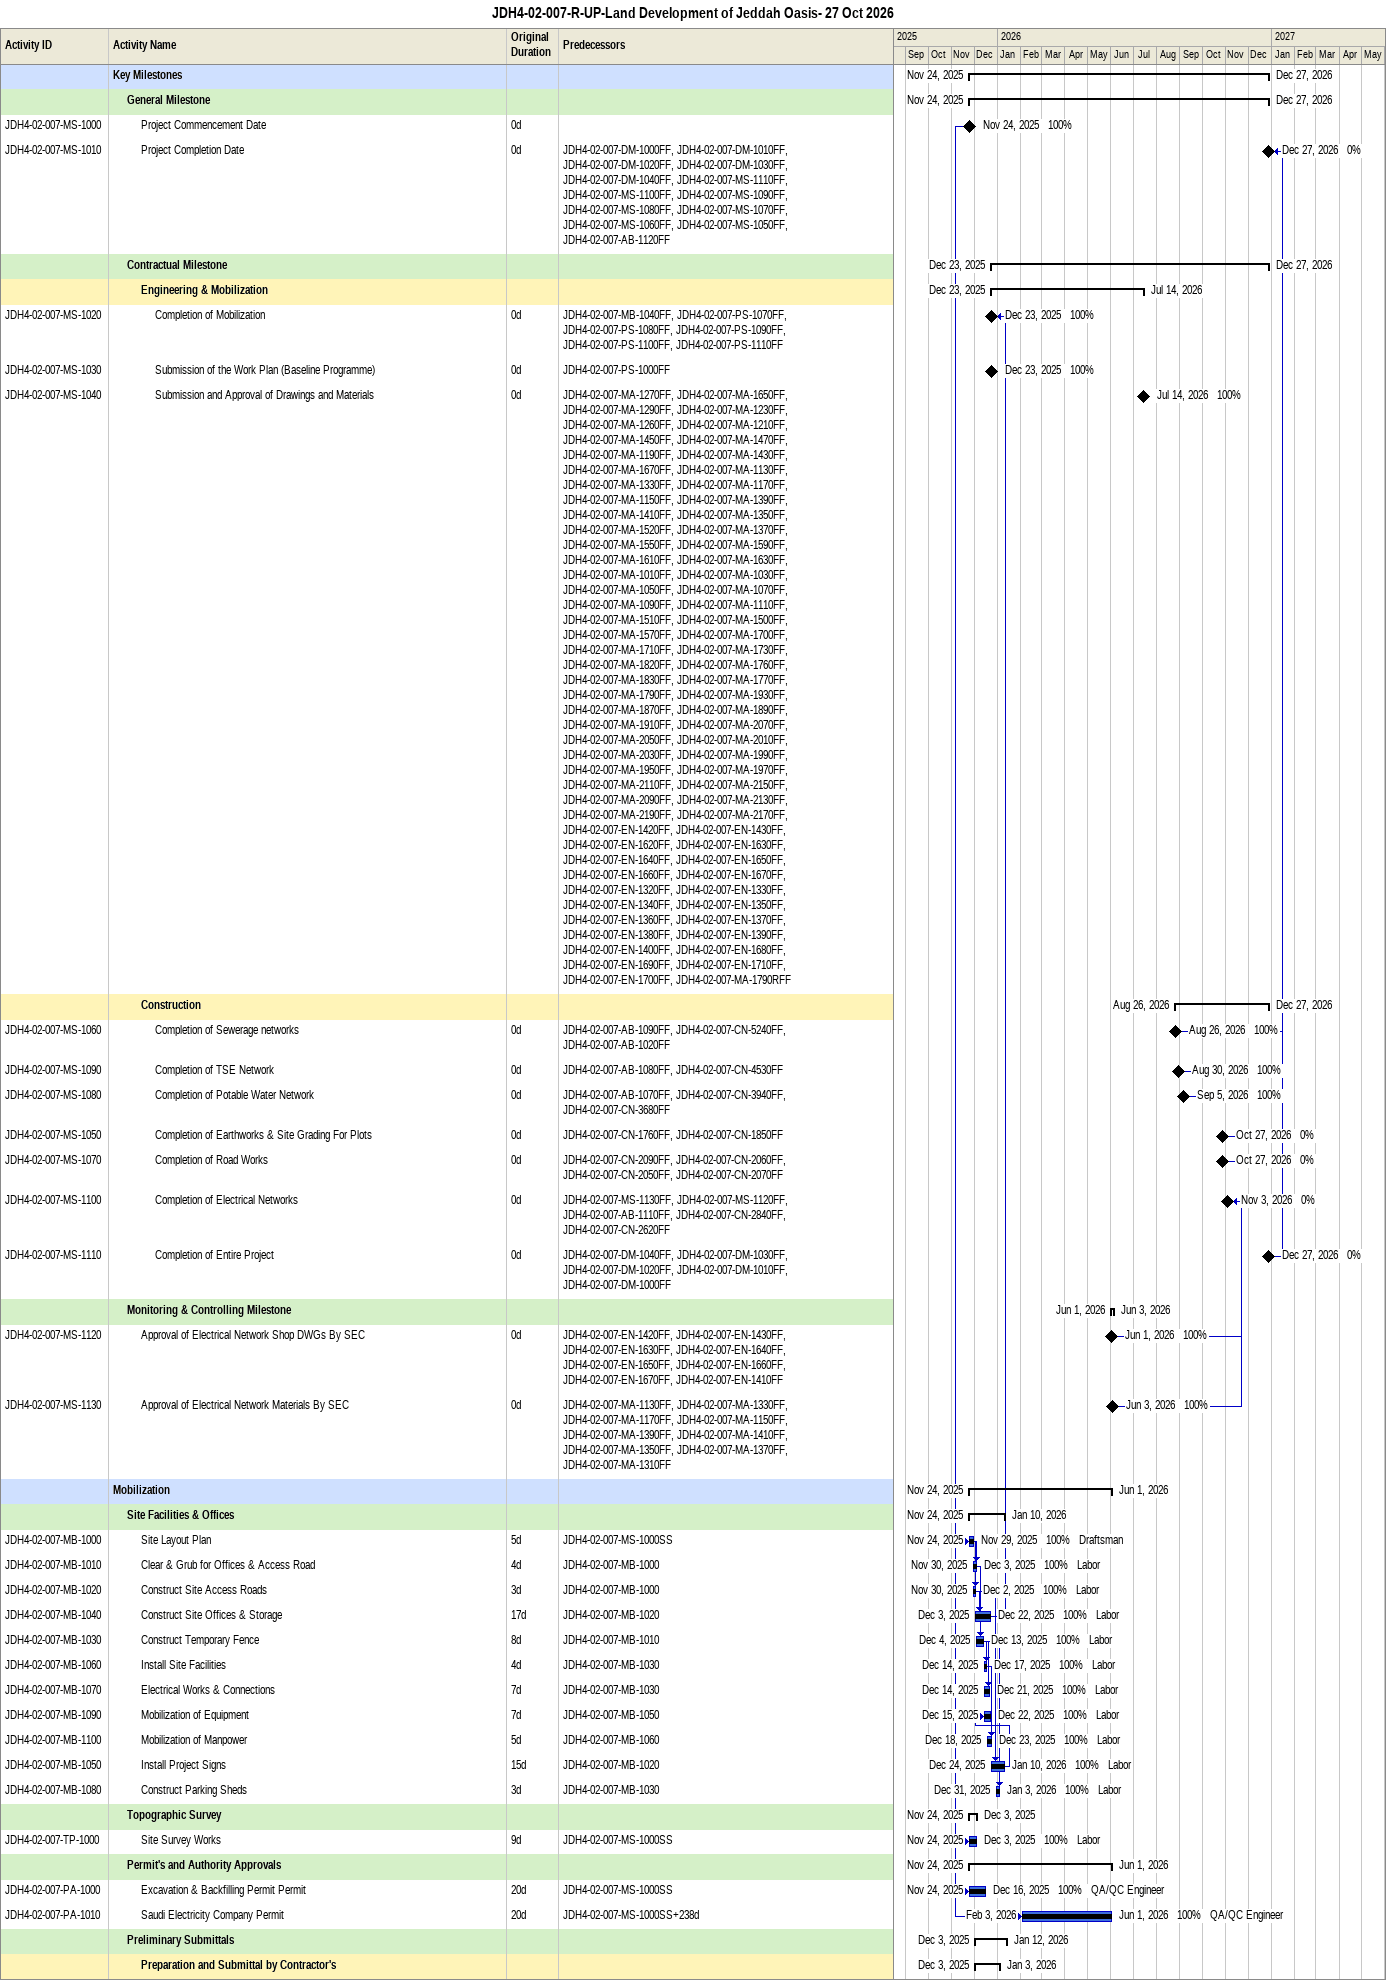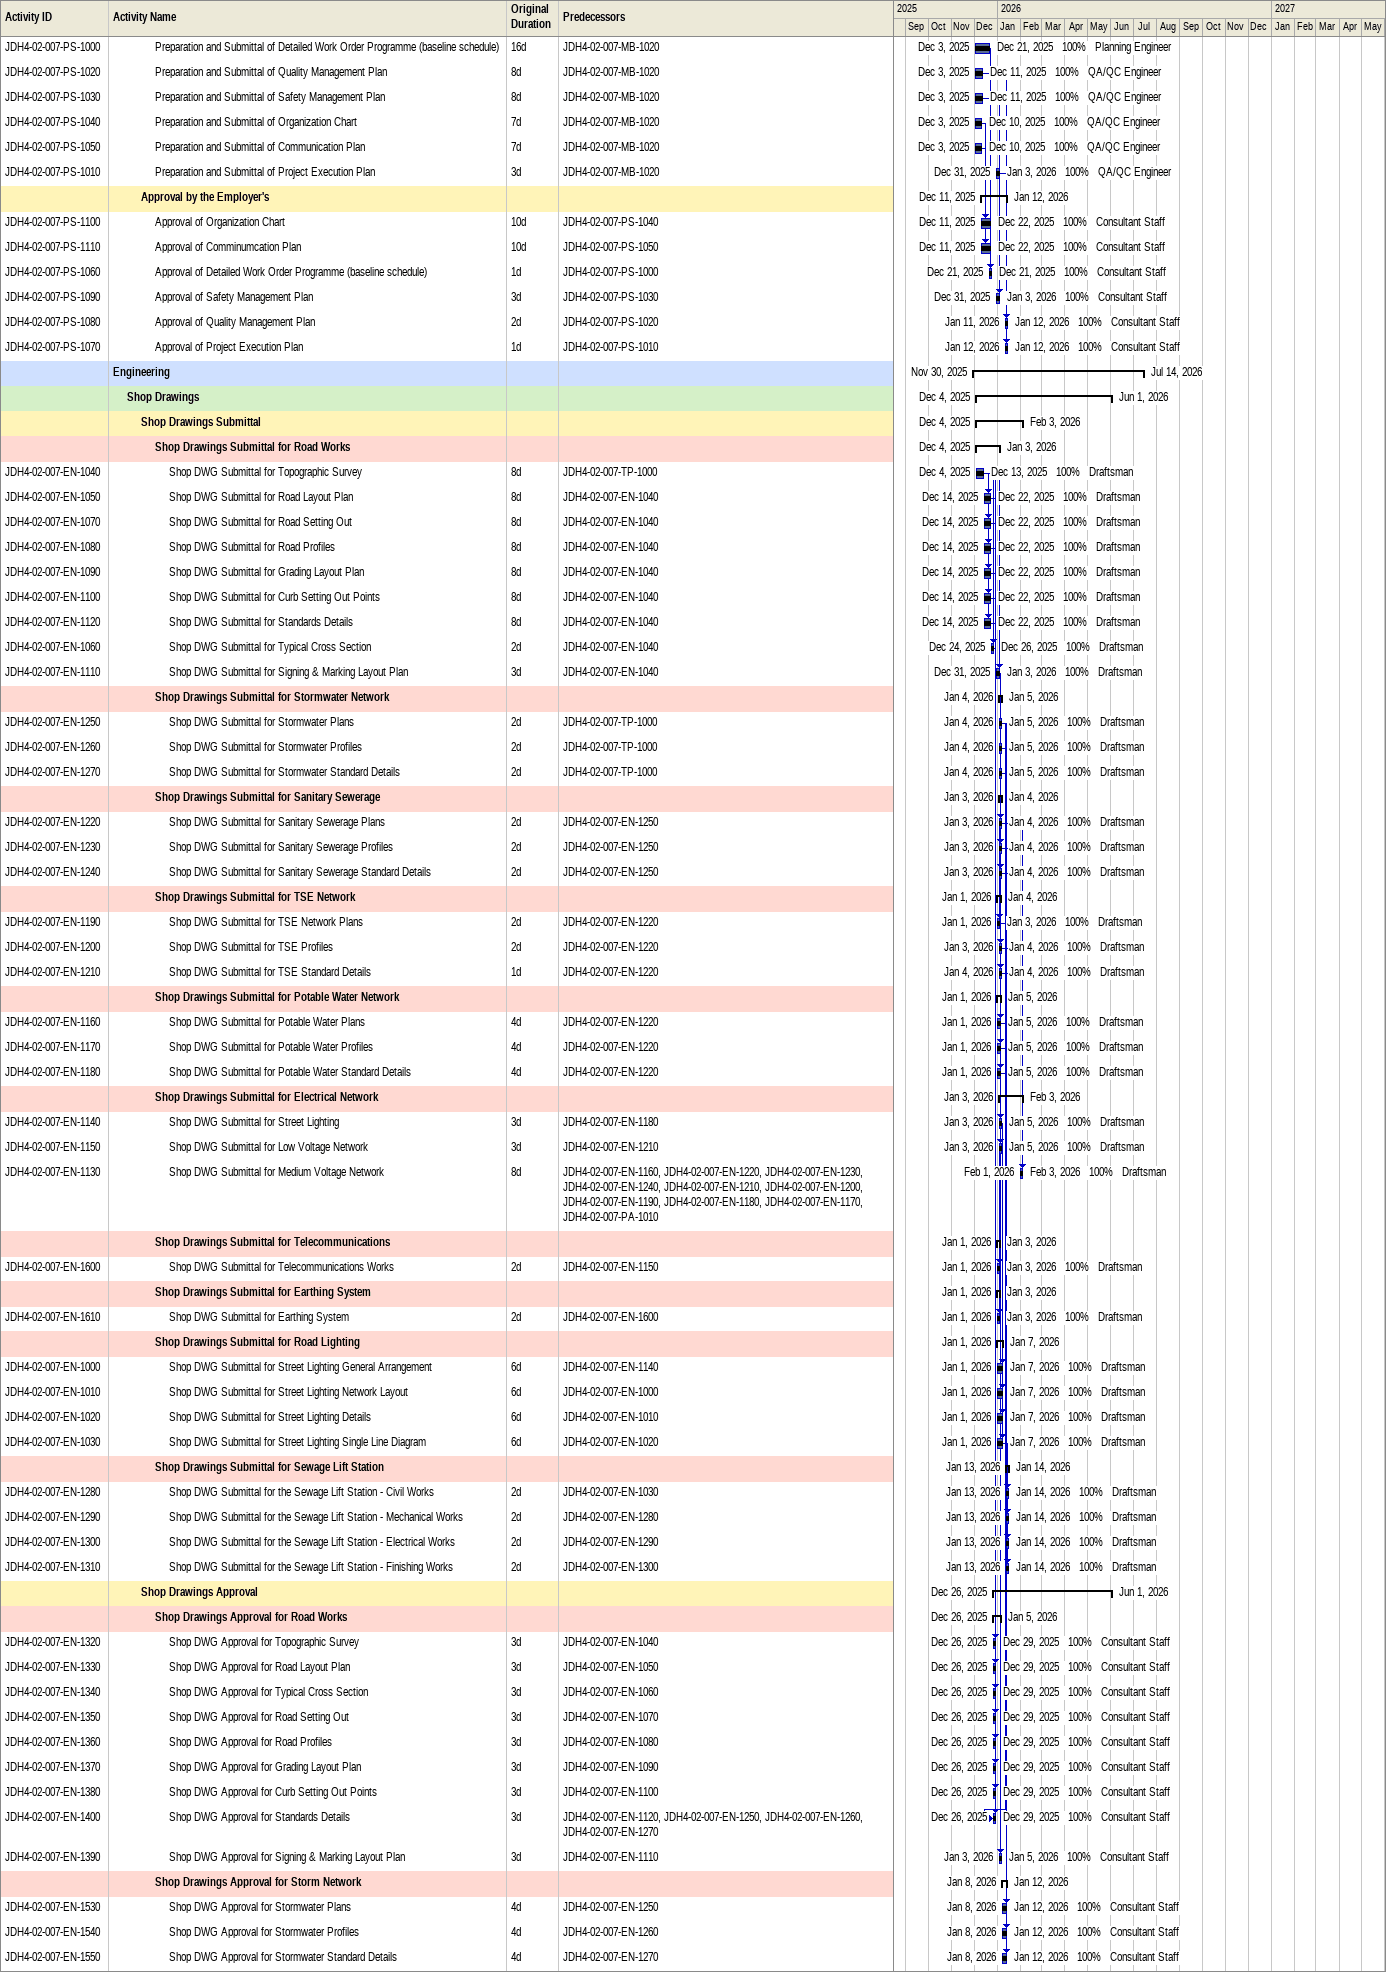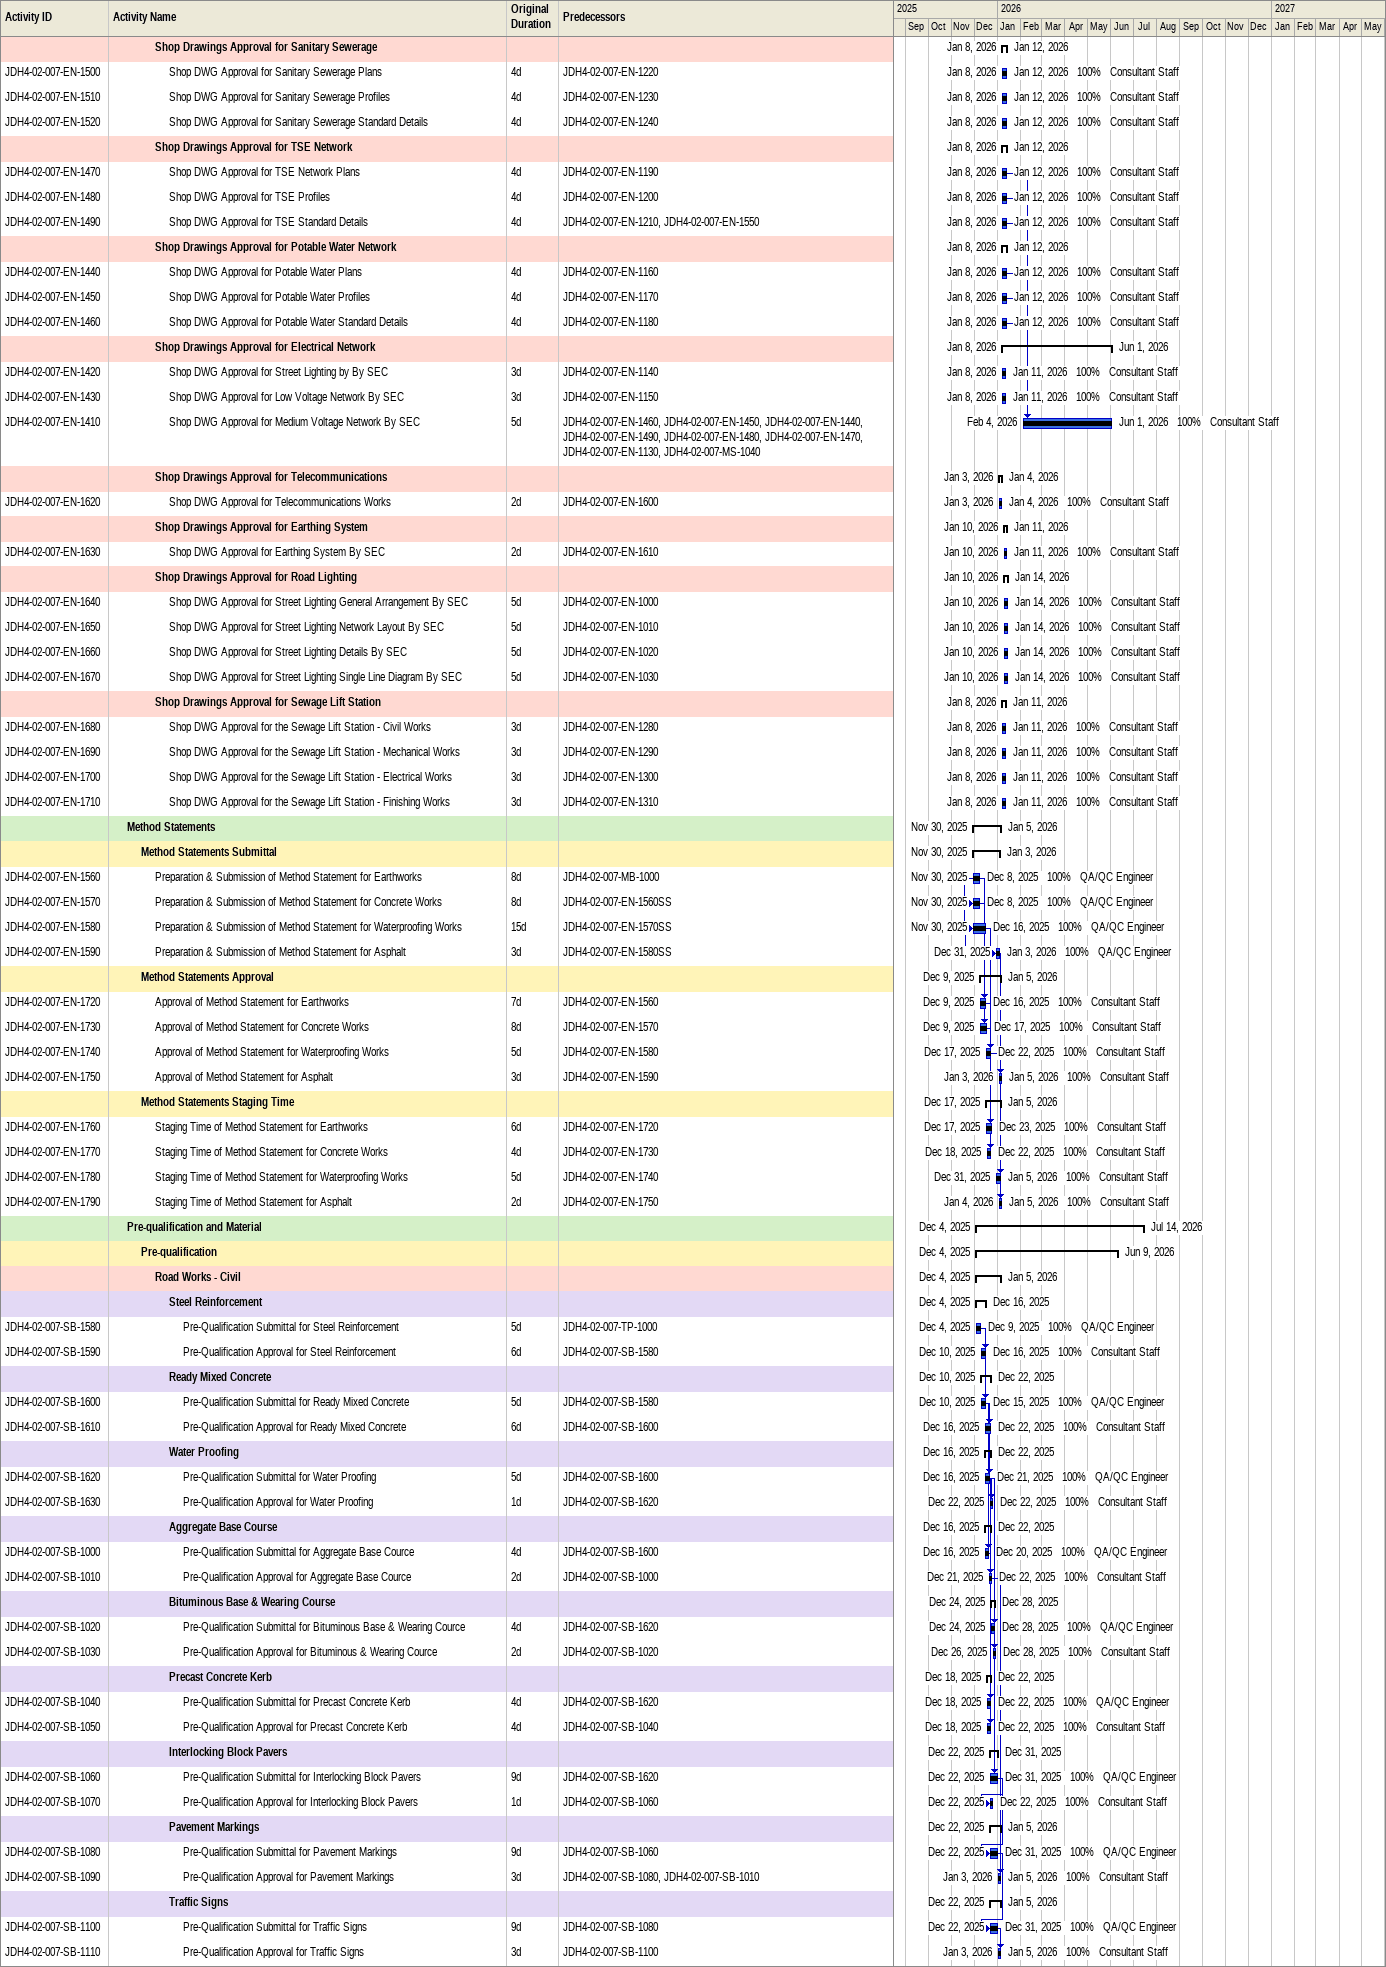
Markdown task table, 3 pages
JDH4-02-007-R-UP-Land Development of Jeddah Oasis- 27 Oct 2026

| ID | Level | Task | Original duration | Start | Finish | Predecessors | Resources | % complete |
|---|---|---|---|---|---|---|---|---|
|  | 1 | **Key Milestones** |  | 2025-11-24 | 2026-12-27 |  |  |  |
|  | 2 | **General Milestone** |  | 2025-11-24 | 2026-12-27 |  |  |  |
| JDH4-02-007-MS-1000 | 3 | Project Commencement Date | 0d | 2025-11-24 | 2025-11-24 |  |  | 100 |
| JDH4-02-007-MS-1010 | 3 | Project Completion Date | 0d | 2026-12-27 | 2026-12-27 | JDH4-02-007-DM-1000FF, JDH4-02-007-DM-1010FF, JDH4-02-007-DM-1020FF, JDH4-02-007-DM-1030FF, JDH4-02-007-DM-1040FF, JDH4-02-007-MS-1110FF, JDH4-02-007-MS-1100FF, JDH4-02-007-MS-1090FF, JDH4-02-007-MS-1080FF, JDH4-02-007-MS-1070FF, JDH4-02-007-MS-1060FF, JDH4-02-007-MS-1050FF, JDH4-02-007-AB-1120FF |  | 0 |
|  | 2 | **Contractual Milestone** |  | 2025-12-23 | 2026-12-27 |  |  |  |
|  | 3 | **Engineering & Mobilization** |  | 2025-12-23 | 2026-07-14 |  |  |  |
| JDH4-02-007-MS-1020 | 4 | Completion of Mobilization | 0d | 2025-12-23 | 2025-12-23 | JDH4-02-007-MB-1040FF, JDH4-02-007-PS-1070FF, JDH4-02-007-PS-1080FF, JDH4-02-007-PS-1090FF, JDH4-02-007-PS-1100FF, JDH4-02-007-PS-1110FF |  | 100 |
| JDH4-02-007-MS-1030 | 4 | Submission of the Work Plan (Baseline Programme) | 0d | 2025-12-23 | 2025-12-23 | JDH4-02-007-PS-1000FF |  | 100 |
| JDH4-02-007-MS-1040 | 4 | Submission and Approval of Drawings and Materials | 0d | 2026-07-14 | 2026-07-14 | JDH4-02-007-MA-1270FF, JDH4-02-007-MA-1650FF, JDH4-02-007-MA-1290FF, JDH4-02-007-MA-1230FF, JDH4-02-007-MA-1260FF, JDH4-02-007-MA-1210FF, JDH4-02-007-MA-1450FF, JDH4-02-007-MA-1470FF, JDH4-02-007-MA-1190FF, JDH4-02-007-MA-1430FF, JDH4-02-007-MA-1670FF, JDH4-02-007-MA-1130FF, JDH4-02-007-MA-1330FF, JDH4-02-007-MA-1170FF, JDH4-02-007-MA-1150FF, JDH4-02-007-MA-1390FF, JDH4-02-007-MA-1410FF, JDH4-02-007-MA-1350FF, JDH4-02-007-MA-1520FF, JDH4-02-007-MA-1370FF, JDH4-02-007-MA-1550FF, JDH4-02-007-MA-1590FF, JDH4-02-007-MA-1610FF, JDH4-02-007-MA-1630FF, JDH4-02-007-MA-1010FF, JDH4-02-007-MA-1030FF, JDH4-02-007-MA-1050FF, JDH4-02-007-MA-1070FF, JDH4-02-007-MA-1090FF, JDH4-02-007-MA-1110FF, JDH4-02-007-MA-1510FF, JDH4-02-007-MA-1500FF, JDH4-02-007-MA-1570FF, JDH4-02-007-MA-1700FF, JDH4-02-007-MA-1710FF, JDH4-02-007-MA-1730FF, JDH4-02-007-MA-1820FF, JDH4-02-007-MA-1760FF, JDH4-02-007-MA-1830FF, JDH4-02-007-MA-1770FF, JDH4-02-007-MA-1790FF, JDH4-02-007-MA-1930FF, JDH4-02-007-MA-1870FF, JDH4-02-007-MA-1890FF, JDH4-02-007-MA-1910FF, JDH4-02-007-MA-2070FF, JDH4-02-007-MA-2050FF, JDH4-02-007-MA-2010FF, JDH4-02-007-MA-2030FF, JDH4-02-007-MA-1990FF, JDH4-02-007-MA-1950FF, JDH4-02-007-MA-1970FF, JDH4-02-007-MA-2110FF, JDH4-02-007-MA-2150FF, JDH4-02-007-MA-2090FF, JDH4-02-007-MA-2130FF, JDH4-02-007-MA-2190FF, JDH4-02-007-MA-2170FF, JDH4-02-007-EN-1420FF, JDH4-02-007-EN-1430FF, JDH4-02-007-EN-1620FF, JDH4-02-007-EN-1630FF, JDH4-02-007-EN-1640FF, JDH4-02-007-EN-1650FF, JDH4-02-007-EN-1660FF, JDH4-02-007-EN-1670FF, JDH4-02-007-EN-1320FF, JDH4-02-007-EN-1330FF, JDH4-02-007-EN-1340FF, JDH4-02-007-EN-1350FF, JDH4-02-007-EN-1360FF, JDH4-02-007-EN-1370FF, JDH4-02-007-EN-1380FF, JDH4-02-007-EN-1390FF, JDH4-02-007-EN-1400FF, JDH4-02-007-EN-1680FF, JDH4-02-007-EN-1690FF, JDH4-02-007-EN-1710FF, JDH4-02-007-EN-1700FF, JDH4-02-007-MA-1790RFF |  | 100 |
|  | 3 | **Construction** |  | 2026-08-26 | 2026-12-27 |  |  |  |
| JDH4-02-007-MS-1060 | 4 | Completion of Sewerage networks | 0d | 2026-08-26 | 2026-08-26 | JDH4-02-007-AB-1090FF, JDH4-02-007-CN-5240FF, JDH4-02-007-AB-1020FF |  | 100 |
| JDH4-02-007-MS-1090 | 4 | Completion of TSE Network | 0d | 2026-08-30 | 2026-08-30 | JDH4-02-007-AB-1080FF, JDH4-02-007-CN-4530FF |  | 100 |
| JDH4-02-007-MS-1080 | 4 | Completion of Potable Water Network | 0d | 2026-09-05 | 2026-09-05 | JDH4-02-007-AB-1070FF, JDH4-02-007-CN-3940FF, JDH4-02-007-CN-3680FF |  | 100 |
| JDH4-02-007-MS-1050 | 4 | Completion of Earthworks & Site Grading For Plots | 0d | 2026-10-27 | 2026-10-27 | JDH4-02-007-CN-1760FF, JDH4-02-007-CN-1850FF |  | 0 |
| JDH4-02-007-MS-1070 | 4 | Completion of Road Works | 0d | 2026-10-27 | 2026-10-27 | JDH4-02-007-CN-2090FF, JDH4-02-007-CN-2060FF, JDH4-02-007-CN-2050FF, JDH4-02-007-CN-2070FF |  | 0 |
| JDH4-02-007-MS-1100 | 4 | Completion of Electrical Networks | 0d | 2026-11-03 | 2026-11-03 | JDH4-02-007-MS-1130FF, JDH4-02-007-MS-1120FF, JDH4-02-007-AB-1110FF, JDH4-02-007-CN-2840FF, JDH4-02-007-CN-2620FF |  | 0 |
| JDH4-02-007-MS-1110 | 4 | Completion of Entire Project | 0d | 2026-12-27 | 2026-12-27 | JDH4-02-007-DM-1040FF, JDH4-02-007-DM-1030FF, JDH4-02-007-DM-1020FF, JDH4-02-007-DM-1010FF, JDH4-02-007-DM-1000FF |  | 0 |
|  | 2 | **Monitoring & Controlling Milestone** |  | 2026-06-01 | 2026-06-03 |  |  |  |
| JDH4-02-007-MS-1120 | 3 | Approval of Electrical Network Shop DWGs By SEC | 0d | 2026-06-01 | 2026-06-01 | JDH4-02-007-EN-1420FF, JDH4-02-007-EN-1430FF, JDH4-02-007-EN-1630FF, JDH4-02-007-EN-1640FF, JDH4-02-007-EN-1650FF, JDH4-02-007-EN-1660FF, JDH4-02-007-EN-1670FF, JDH4-02-007-EN-1410FF |  | 100 |
| JDH4-02-007-MS-1130 | 3 | Approval of Electrical Network Materials By SEC | 0d | 2026-06-03 | 2026-06-03 | JDH4-02-007-MA-1130FF, JDH4-02-007-MA-1330FF, JDH4-02-007-MA-1170FF, JDH4-02-007-MA-1150FF, JDH4-02-007-MA-1390FF, JDH4-02-007-MA-1410FF, JDH4-02-007-MA-1350FF, JDH4-02-007-MA-1370FF, JDH4-02-007-MA-1310FF |  | 100 |
|  | 1 | **Mobilization** |  | 2025-11-24 | 2026-06-01 |  |  |  |
|  | 2 | **Site Facilities & Offices** |  | 2025-11-24 | 2026-01-10 |  |  |  |
| JDH4-02-007-MB-1000 | 3 | Site Layout Plan | 5d | 2025-11-24 | 2025-11-29 | JDH4-02-007-MS-1000SS | Draftsman | 100 |
| JDH4-02-007-MB-1010 | 3 | Clear & Grub for Offices & Access Road | 4d | 2025-11-30 | 2025-12-03 | JDH4-02-007-MB-1000 | Labor | 100 |
| JDH4-02-007-MB-1020 | 3 | Construct Site Access Roads | 3d | 2025-11-30 | 2025-12-02 | JDH4-02-007-MB-1000 | Labor | 100 |
| JDH4-02-007-MB-1040 | 3 | Construct Site Offices & Storage | 17d | 2025-12-03 | 2025-12-22 | JDH4-02-007-MB-1020 | Labor | 100 |
| JDH4-02-007-MB-1030 | 3 | Construct Temporary Fence | 8d | 2025-12-04 | 2025-12-13 | JDH4-02-007-MB-1010 | Labor | 100 |
| JDH4-02-007-MB-1060 | 3 | Install Site Facilities | 4d | 2025-12-14 | 2025-12-17 | JDH4-02-007-MB-1030 | Labor | 100 |
| JDH4-02-007-MB-1070 | 3 | Electrical Works & Connections | 7d | 2025-12-14 | 2025-12-21 | JDH4-02-007-MB-1030 | Labor | 100 |
| JDH4-02-007-MB-1090 | 3 | Mobilization of Equipment | 7d | 2025-12-15 | 2025-12-22 | JDH4-02-007-MB-1050 | Labor | 100 |
| JDH4-02-007-MB-1100 | 3 | Mobilization of Manpower | 5d | 2025-12-18 | 2025-12-23 | JDH4-02-007-MB-1060 | Labor | 100 |
| JDH4-02-007-MB-1050 | 3 | Install Project Signs | 15d | 2025-12-24 | 2026-01-10 | JDH4-02-007-MB-1020 | Labor | 100 |
| JDH4-02-007-MB-1080 | 3 | Construct Parking Sheds | 3d | 2025-12-31 | 2026-01-03 | JDH4-02-007-MB-1030 | Labor | 100 |
|  | 2 | **Topographic Survey** |  | 2025-11-24 | 2025-12-03 |  |  |  |
| JDH4-02-007-TP-1000 | 3 | Site Survey Works | 9d | 2025-11-24 | 2025-12-03 | JDH4-02-007-MS-1000SS | Labor | 100 |
|  | 2 | **Permit's and Authority Approvals** |  | 2025-11-24 | 2026-06-01 |  |  |  |
| JDH4-02-007-PA-1000 | 3 | Excavation & Backfilling Permit Permit | 20d | 2025-11-24 | 2025-12-16 | JDH4-02-007-MS-1000SS | QA/QC Engineer | 100 |
| JDH4-02-007-PA-1010 | 3 | Saudi Electricity Company Permit | 20d | 2026-02-03 | 2026-06-01 | JDH4-02-007-MS-1000SS+238d | QA/QC Engineer | 100 |
|  | 2 | **Preliminary Submittals** |  | 2025-12-03 | 2026-01-12 |  |  |  |
|  | 3 | **Preparation and Submittal by Contractor's** |  | 2025-12-03 | 2026-01-03 |  |  |  |
| JDH4-02-007-PS-1000 | 4 | Preparation and Submittal of Detailed Work Order Programme (baseline schedule) | 16d | 2025-12-03 | 2025-12-21 | JDH4-02-007-MB-1020 | Planning Engineer | 100 |
| JDH4-02-007-PS-1020 | 4 | Preparation and Submittal of Quality Management Plan | 8d | 2025-12-03 | 2025-12-11 | JDH4-02-007-MB-1020 | QA/QC Engineer | 100 |
| JDH4-02-007-PS-1030 | 4 | Preparation and Submittal of Safety Management Plan | 8d | 2025-12-03 | 2025-12-11 | JDH4-02-007-MB-1020 | QA/QC Engineer | 100 |
| JDH4-02-007-PS-1040 | 4 | Preparation and Submittal of Organization Chart | 7d | 2025-12-03 | 2025-12-10 | JDH4-02-007-MB-1020 | QA/QC Engineer | 100 |
| JDH4-02-007-PS-1050 | 4 | Preparation and Submittal of Communication Plan | 7d | 2025-12-03 | 2025-12-10 | JDH4-02-007-MB-1020 | QA/QC Engineer | 100 |
| JDH4-02-007-PS-1010 | 4 | Preparation and Submittal of Project Execution Plan | 3d | 2025-12-31 | 2026-01-03 | JDH4-02-007-MB-1020 | QA/QC Engineer | 100 |
|  | 3 | **Approval by the Employer's** |  | 2025-12-11 | 2026-01-12 |  |  |  |
| JDH4-02-007-PS-1100 | 4 | Approval of Organization Chart | 10d | 2025-12-11 | 2025-12-22 | JDH4-02-007-PS-1040 | Consultant Staff | 100 |
| JDH4-02-007-PS-1110 | 4 | Approval of Comminumcation Plan | 10d | 2025-12-11 | 2025-12-22 | JDH4-02-007-PS-1050 | Consultant Staff | 100 |
| JDH4-02-007-PS-1060 | 4 | Approval of Detailed Work Order Programme (baseline schedule) | 1d | 2025-12-21 | 2025-12-21 | JDH4-02-007-PS-1000 | Consultant Staff | 100 |
| JDH4-02-007-PS-1090 | 4 | Approval of Safety Management Plan | 3d | 2025-12-31 | 2026-01-03 | JDH4-02-007-PS-1030 | Consultant Staff | 100 |
| JDH4-02-007-PS-1080 | 4 | Approval of Quality Management Plan | 2d | 2026-01-11 | 2026-01-12 | JDH4-02-007-PS-1020 | Consultant Staff | 100 |
| JDH4-02-007-PS-1070 | 4 | Approval of Project Execution Plan | 1d | 2026-01-12 | 2026-01-12 | JDH4-02-007-PS-1010 | Consultant Staff | 100 |
|  | 1 | **Engineering** |  | 2025-11-30 | 2026-07-14 |  |  |  |
|  | 2 | **Shop Drawings** |  | 2025-12-04 | 2026-06-01 |  |  |  |
|  | 3 | **Shop Drawings Submittal** |  | 2025-12-04 | 2026-02-03 |  |  |  |
|  | 4 | **Shop Drawings Submittal for Road Works** |  | 2025-12-04 | 2026-01-03 |  |  |  |
| JDH4-02-007-EN-1040 | 5 | Shop DWG Submittal for Topographic Survey | 8d | 2025-12-04 | 2025-12-13 | JDH4-02-007-TP-1000 | Draftsman | 100 |
| JDH4-02-007-EN-1050 | 5 | Shop DWG Submittal for Road Layout Plan | 8d | 2025-12-14 | 2025-12-22 | JDH4-02-007-EN-1040 | Draftsman | 100 |
| JDH4-02-007-EN-1070 | 5 | Shop DWG Submittal for Road Setting Out | 8d | 2025-12-14 | 2025-12-22 | JDH4-02-007-EN-1040 | Draftsman | 100 |
| JDH4-02-007-EN-1080 | 5 | Shop DWG Submittal for Road Profiles | 8d | 2025-12-14 | 2025-12-22 | JDH4-02-007-EN-1040 | Draftsman | 100 |
| JDH4-02-007-EN-1090 | 5 | Shop DWG Submittal for Grading Layout Plan | 8d | 2025-12-14 | 2025-12-22 | JDH4-02-007-EN-1040 | Draftsman | 100 |
| JDH4-02-007-EN-1100 | 5 | Shop DWG Submittal for Curb Setting Out Points | 8d | 2025-12-14 | 2025-12-22 | JDH4-02-007-EN-1040 | Draftsman | 100 |
| JDH4-02-007-EN-1120 | 5 | Shop DWG Submittal for Standards Details | 8d | 2025-12-14 | 2025-12-22 | JDH4-02-007-EN-1040 | Draftsman | 100 |
| JDH4-02-007-EN-1060 | 5 | Shop DWG Submittal for Typical Cross Section | 2d | 2025-12-24 | 2025-12-26 | JDH4-02-007-EN-1040 | Draftsman | 100 |
| JDH4-02-007-EN-1110 | 5 | Shop DWG Submittal for Signing & Marking Layout Plan | 3d | 2025-12-31 | 2026-01-03 | JDH4-02-007-EN-1040 | Draftsman | 100 |
|  | 4 | **Shop Drawings Submittal for Stormwater Network** |  | 2026-01-04 | 2026-01-05 |  |  |  |
| JDH4-02-007-EN-1250 | 5 | Shop DWG Submittal for Stormwater Plans | 2d | 2026-01-04 | 2026-01-05 | JDH4-02-007-TP-1000 | Draftsman | 100 |
| JDH4-02-007-EN-1260 | 5 | Shop DWG Submittal for Stormwater Profiles | 2d | 2026-01-04 | 2026-01-05 | JDH4-02-007-TP-1000 | Draftsman | 100 |
| JDH4-02-007-EN-1270 | 5 | Shop DWG Submittal for Stormwater Standard Details | 2d | 2026-01-04 | 2026-01-05 | JDH4-02-007-TP-1000 | Draftsman | 100 |
|  | 4 | **Shop Drawings Submittal for Sanitary Sewerage** |  | 2026-01-03 | 2026-01-04 |  |  |  |
| JDH4-02-007-EN-1220 | 5 | Shop DWG Submittal for Sanitary Sewerage Plans | 2d | 2026-01-03 | 2026-01-04 | JDH4-02-007-EN-1250 | Draftsman | 100 |
| JDH4-02-007-EN-1230 | 5 | Shop DWG Submittal for Sanitary Sewerage Profiles | 2d | 2026-01-03 | 2026-01-04 | JDH4-02-007-EN-1250 | Draftsman | 100 |
| JDH4-02-007-EN-1240 | 5 | Shop DWG Submittal for Sanitary Sewerage Standard Details | 2d | 2026-01-03 | 2026-01-04 | JDH4-02-007-EN-1250 | Draftsman | 100 |
|  | 4 | **Shop Drawings Submittal for TSE Network** |  | 2026-01-01 | 2026-01-04 |  |  |  |
| JDH4-02-007-EN-1190 | 5 | Shop DWG Submittal for TSE Network Plans | 2d | 2026-01-01 | 2026-01-03 | JDH4-02-007-EN-1220 | Draftsman | 100 |
| JDH4-02-007-EN-1200 | 5 | Shop DWG Submittal for TSE Profiles | 2d | 2026-01-03 | 2026-01-04 | JDH4-02-007-EN-1220 | Draftsman | 100 |
| JDH4-02-007-EN-1210 | 5 | Shop DWG Submittal for TSE Standard Details | 1d | 2026-01-04 | 2026-01-04 | JDH4-02-007-EN-1220 | Draftsman | 100 |
|  | 4 | **Shop Drawings Submittal for Potable Water Network** |  | 2026-01-01 | 2026-01-05 |  |  |  |
| JDH4-02-007-EN-1160 | 5 | Shop DWG Submittal for Potable Water Plans | 4d | 2026-01-01 | 2026-01-05 | JDH4-02-007-EN-1220 | Draftsman | 100 |
| JDH4-02-007-EN-1170 | 5 | Shop DWG Submittal for Potable Water Profiles | 4d | 2026-01-01 | 2026-01-05 | JDH4-02-007-EN-1220 | Draftsman | 100 |
| JDH4-02-007-EN-1180 | 5 | Shop DWG Submittal for Potable Water Standard Details | 4d | 2026-01-01 | 2026-01-05 | JDH4-02-007-EN-1220 | Draftsman | 100 |
|  | 4 | **Shop Drawings Submittal for Electrical Network** |  | 2026-01-03 | 2026-02-03 |  |  |  |
| JDH4-02-007-EN-1140 | 5 | Shop DWG Submittal for Street Lighting | 3d | 2026-01-03 | 2026-01-05 | JDH4-02-007-EN-1180 | Draftsman | 100 |
| JDH4-02-007-EN-1150 | 5 | Shop DWG Submittal for Low Voltage Network | 3d | 2026-01-03 | 2026-01-05 | JDH4-02-007-EN-1210 | Draftsman | 100 |
| JDH4-02-007-EN-1130 | 5 | Shop DWG Submittal for Medium Voltage Network | 8d | 2026-02-01 | 2026-02-03 | JDH4-02-007-EN-1160, JDH4-02-007-EN-1220, JDH4-02-007-EN-1230, JDH4-02-007-EN-1240, JDH4-02-007-EN-1210, JDH4-02-007-EN-1200, JDH4-02-007-EN-1190, JDH4-02-007-EN-1180, JDH4-02-007-EN-1170, JDH4-02-007-PA-1010 | Draftsman | 100 |
|  | 4 | **Shop Drawings Submittal for Telecommunications** |  | 2026-01-01 | 2026-01-03 |  |  |  |
| JDH4-02-007-EN-1600 | 5 | Shop DWG Submittal for Telecommunications Works | 2d | 2026-01-01 | 2026-01-03 | JDH4-02-007-EN-1150 | Draftsman | 100 |
|  | 4 | **Shop Drawings Submittal for Earthing System** |  | 2026-01-01 | 2026-01-03 |  |  |  |
| JDH4-02-007-EN-1610 | 5 | Shop DWG Submittal for Earthing System | 2d | 2026-01-01 | 2026-01-03 | JDH4-02-007-EN-1600 | Draftsman | 100 |
|  | 4 | **Shop Drawings Submittal for Road Lighting** |  | 2026-01-01 | 2026-01-07 |  |  |  |
| JDH4-02-007-EN-1000 | 5 | Shop DWG Submittal for Street Lighting General Arrangement | 6d | 2026-01-01 | 2026-01-07 | JDH4-02-007-EN-1140 | Draftsman | 100 |
| JDH4-02-007-EN-1010 | 5 | Shop DWG Submittal for Street Lighting Network Layout | 6d | 2026-01-01 | 2026-01-07 | JDH4-02-007-EN-1000 | Draftsman | 100 |
| JDH4-02-007-EN-1020 | 5 | Shop DWG Submittal for Street Lighting Details | 6d | 2026-01-01 | 2026-01-07 | JDH4-02-007-EN-1010 | Draftsman | 100 |
| JDH4-02-007-EN-1030 | 5 | Shop DWG Submittal for Street Lighting Single Line Diagram | 6d | 2026-01-01 | 2026-01-07 | JDH4-02-007-EN-1020 | Draftsman | 100 |
|  | 4 | **Shop Drawings Submittal for Sewage Lift Station** |  | 2026-01-13 | 2026-01-14 |  |  |  |
| JDH4-02-007-EN-1280 | 5 | Shop DWG Submittal for the Sewage Lift Station - Civil Works | 2d | 2026-01-13 | 2026-01-14 | JDH4-02-007-EN-1030 | Draftsman | 100 |
| JDH4-02-007-EN-1290 | 5 | Shop DWG Submittal for the Sewage Lift Station - Mechanical Works | 2d | 2026-01-13 | 2026-01-14 | JDH4-02-007-EN-1280 | Draftsman | 100 |
| JDH4-02-007-EN-1300 | 5 | Shop DWG Submittal for the Sewage Lift Station - Electrical Works | 2d | 2026-01-13 | 2026-01-14 | JDH4-02-007-EN-1290 | Draftsman | 100 |
| JDH4-02-007-EN-1310 | 5 | Shop DWG Submittal for the Sewage Lift Station - Finishing Works | 2d | 2026-01-13 | 2026-01-14 | JDH4-02-007-EN-1300 | Draftsman | 100 |
|  | 3 | **Shop Drawings Approval** |  | 2025-12-26 | 2026-06-01 |  |  |  |
|  | 4 | **Shop Drawings Approval for Road Works** |  | 2025-12-26 | 2026-01-05 |  |  |  |
| JDH4-02-007-EN-1320 | 5 | Shop DWG Approval for Topographic Survey | 3d | 2025-12-26 | 2025-12-29 | JDH4-02-007-EN-1040 | Consultant Staff | 100 |
| JDH4-02-007-EN-1330 | 5 | Shop DWG Approval for Road Layout Plan | 3d | 2025-12-26 | 2025-12-29 | JDH4-02-007-EN-1050 | Consultant Staff | 100 |
| JDH4-02-007-EN-1340 | 5 | Shop DWG Approval for Typical Cross Section | 3d | 2025-12-26 | 2025-12-29 | JDH4-02-007-EN-1060 | Consultant Staff | 100 |
| JDH4-02-007-EN-1350 | 5 | Shop DWG Approval for Road Setting Out | 3d | 2025-12-26 | 2025-12-29 | JDH4-02-007-EN-1070 | Consultant Staff | 100 |
| JDH4-02-007-EN-1360 | 5 | Shop DWG Approval for Road Profiles | 3d | 2025-12-26 | 2025-12-29 | JDH4-02-007-EN-1080 | Consultant Staff | 100 |
| JDH4-02-007-EN-1370 | 5 | Shop DWG Approval for Grading Layout Plan | 3d | 2025-12-26 | 2025-12-29 | JDH4-02-007-EN-1090 | Consultant Staff | 100 |
| JDH4-02-007-EN-1380 | 5 | Shop DWG Approval for Curb Setting Out Points | 3d | 2025-12-26 | 2025-12-29 | JDH4-02-007-EN-1100 | Consultant Staff | 100 |
| JDH4-02-007-EN-1400 | 5 | Shop DWG Approval for Standards Details | 3d | 2025-12-26 | 2025-12-29 | JDH4-02-007-EN-1120, JDH4-02-007-EN-1250, JDH4-02-007-EN-1260, JDH4-02-007-EN-1270 | Consultant Staff | 100 |
| JDH4-02-007-EN-1390 | 5 | Shop DWG Approval for Signing & Marking Layout Plan | 3d | 2026-01-03 | 2026-01-05 | JDH4-02-007-EN-1110 | Consultant Staff | 100 |
|  | 4 | **Shop Drawings Approval for Storm Network** |  | 2026-01-08 | 2026-01-12 |  |  |  |
| JDH4-02-007-EN-1530 | 5 | Shop DWG Approval for Stormwater Plans | 4d | 2026-01-08 | 2026-01-12 | JDH4-02-007-EN-1250 | Consultant Staff | 100 |
| JDH4-02-007-EN-1540 | 5 | Shop DWG Approval for Stormwater Profiles | 4d | 2026-01-08 | 2026-01-12 | JDH4-02-007-EN-1260 | Consultant Staff | 100 |
| JDH4-02-007-EN-1550 | 5 | Shop DWG Approval for Stormwater Standard Details | 4d | 2026-01-08 | 2026-01-12 | JDH4-02-007-EN-1270 | Consultant Staff | 100 |
|  | 4 | **Shop Drawings Approval for Sanitary Sewerage** |  | 2026-01-08 | 2026-01-12 |  |  |  |
| JDH4-02-007-EN-1500 | 5 | Shop DWG Approval for Sanitary Sewerage Plans | 4d | 2026-01-08 | 2026-01-12 | JDH4-02-007-EN-1220 | Consultant Staff | 100 |
| JDH4-02-007-EN-1510 | 5 | Shop DWG Approval for Sanitary Sewerage Profiles | 4d | 2026-01-08 | 2026-01-12 | JDH4-02-007-EN-1230 | Consultant Staff | 100 |
| JDH4-02-007-EN-1520 | 5 | Shop DWG Approval for Sanitary Sewerage Standard Details | 4d | 2026-01-08 | 2026-01-12 | JDH4-02-007-EN-1240 | Consultant Staff | 100 |
|  | 4 | **Shop Drawings Approval for TSE Network** |  | 2026-01-08 | 2026-01-12 |  |  |  |
| JDH4-02-007-EN-1470 | 5 | Shop DWG Approval for TSE Network Plans | 4d | 2026-01-08 | 2026-01-12 | JDH4-02-007-EN-1190 | Consultant Staff | 100 |
| JDH4-02-007-EN-1480 | 5 | Shop DWG Approval for TSE Profiles | 4d | 2026-01-08 | 2026-01-12 | JDH4-02-007-EN-1200 | Consultant Staff | 100 |
| JDH4-02-007-EN-1490 | 5 | Shop DWG Approval for TSE Standard Details | 4d | 2026-01-08 | 2026-01-12 | JDH4-02-007-EN-1210, JDH4-02-007-EN-1550 | Consultant Staff | 100 |
|  | 4 | **Shop Drawings Approval for Potable Water Network** |  | 2026-01-08 | 2026-01-12 |  |  |  |
| JDH4-02-007-EN-1440 | 5 | Shop DWG Approval for Potable Water Plans | 4d | 2026-01-08 | 2026-01-12 | JDH4-02-007-EN-1160 | Consultant Staff | 100 |
| JDH4-02-007-EN-1450 | 5 | Shop DWG Approval for Potable Water Profiles | 4d | 2026-01-08 | 2026-01-12 | JDH4-02-007-EN-1170 | Consultant Staff | 100 |
| JDH4-02-007-EN-1460 | 5 | Shop DWG Approval for Potable Water Standard Details | 4d | 2026-01-08 | 2026-01-12 | JDH4-02-007-EN-1180 | Consultant Staff | 100 |
|  | 4 | **Shop Drawings Approval for Electrical Network** |  | 2026-01-08 | 2026-06-01 |  |  |  |
| JDH4-02-007-EN-1420 | 5 | Shop DWG Approval for Street Lighting by By SEC | 3d | 2026-01-08 | 2026-01-11 | JDH4-02-007-EN-1140 | Consultant Staff | 100 |
| JDH4-02-007-EN-1430 | 5 | Shop DWG Approval for Low Voltage Network By SEC | 3d | 2026-01-08 | 2026-01-11 | JDH4-02-007-EN-1150 | Consultant Staff | 100 |
| JDH4-02-007-EN-1410 | 5 | Shop DWG Approval for Medium Voltage Network By SEC | 5d | 2026-02-04 | 2026-06-01 | JDH4-02-007-EN-1460, JDH4-02-007-EN-1450, JDH4-02-007-EN-1440, JDH4-02-007-EN-1490, JDH4-02-007-EN-1480, JDH4-02-007-EN-1470, JDH4-02-007-EN-1130, JDH4-02-007-MS-1040 | Consultant Staff | 100 |
|  | 4 | **Shop Drawings Approval for Telecommunications** |  | 2026-01-03 | 2026-01-04 |  |  |  |
| JDH4-02-007-EN-1620 | 5 | Shop DWG Approval for Telecommunications Works | 2d | 2026-01-03 | 2026-01-04 | JDH4-02-007-EN-1600 | Consultant Staff | 100 |
|  | 4 | **Shop Drawings Approval for Earthing System** |  | 2026-01-10 | 2026-01-11 |  |  |  |
| JDH4-02-007-EN-1630 | 5 | Shop DWG Approval for Earthing System By SEC | 2d | 2026-01-10 | 2026-01-11 | JDH4-02-007-EN-1610 | Consultant Staff | 100 |
|  | 4 | **Shop Drawings Approval for Road Lighting** |  | 2026-01-10 | 2026-01-14 |  |  |  |
| JDH4-02-007-EN-1640 | 5 | Shop DWG Approval for Street Lighting General Arrangement By SEC | 5d | 2026-01-10 | 2026-01-14 | JDH4-02-007-EN-1000 | Consultant Staff | 100 |
| JDH4-02-007-EN-1650 | 5 | Shop DWG Approval for Street Lighting Network Layout By SEC | 5d | 2026-01-10 | 2026-01-14 | JDH4-02-007-EN-1010 | Consultant Staff | 100 |
| JDH4-02-007-EN-1660 | 5 | Shop DWG Approval for Street Lighting Details By SEC | 5d | 2026-01-10 | 2026-01-14 | JDH4-02-007-EN-1020 | Consultant Staff | 100 |
| JDH4-02-007-EN-1670 | 5 | Shop DWG Approval for Street Lighting Single Line Diagram By SEC | 5d | 2026-01-10 | 2026-01-14 | JDH4-02-007-EN-1030 | Consultant Staff | 100 |
|  | 4 | **Shop Drawings Approval for Sewage Lift Station** |  | 2026-01-08 | 2026-01-11 |  |  |  |
| JDH4-02-007-EN-1680 | 5 | Shop DWG Approval for the Sewage Lift Station - Civil Works | 3d | 2026-01-08 | 2026-01-11 | JDH4-02-007-EN-1280 | Consultant Staff | 100 |
| JDH4-02-007-EN-1690 | 5 | Shop DWG Approval for the Sewage Lift Station - Mechanical Works | 3d | 2026-01-08 | 2026-01-11 | JDH4-02-007-EN-1290 | Consultant Staff | 100 |
| JDH4-02-007-EN-1700 | 5 | Shop DWG Approval for the Sewage Lift Station - Electrical Works | 3d | 2026-01-08 | 2026-01-11 | JDH4-02-007-EN-1300 | Consultant Staff | 100 |
| JDH4-02-007-EN-1710 | 5 | Shop DWG Approval for the Sewage Lift Station - Finishing Works | 3d | 2026-01-08 | 2026-01-11 | JDH4-02-007-EN-1310 | Consultant Staff | 100 |
|  | 2 | **Method Statements** |  | 2025-11-30 | 2026-01-05 |  |  |  |
|  | 3 | **Method Statements Submittal** |  | 2025-11-30 | 2026-01-03 |  |  |  |
| JDH4-02-007-EN-1560 | 4 | Preparation & Submission of Method Statement for Earthworks | 8d | 2025-11-30 | 2025-12-08 | JDH4-02-007-MB-1000 | QA/QC Engineer | 100 |
| JDH4-02-007-EN-1570 | 4 | Preparation & Submission of Method Statement for Concrete Works | 8d | 2025-11-30 | 2025-12-08 | JDH4-02-007-EN-1560SS | QA/QC Engineer | 100 |
| JDH4-02-007-EN-1580 | 4 | Preparation & Submission of Method Statement for Waterproofing Works | 15d | 2025-11-30 | 2025-12-16 | JDH4-02-007-EN-1570SS | QA/QC Engineer | 100 |
| JDH4-02-007-EN-1590 | 4 | Preparation & Submission of Method Statement for Asphalt | 3d | 2025-12-31 | 2026-01-03 | JDH4-02-007-EN-1580SS | QA/QC Engineer | 100 |
|  | 3 | **Method Statements Approval** |  | 2025-12-09 | 2026-01-05 |  |  |  |
| JDH4-02-007-EN-1720 | 4 | Approval of Method Statement for Earthworks | 7d | 2025-12-09 | 2025-12-16 | JDH4-02-007-EN-1560 | Consultant Staff | 100 |
| JDH4-02-007-EN-1730 | 4 | Approval of Method Statement for Concrete Works | 8d | 2025-12-09 | 2025-12-17 | JDH4-02-007-EN-1570 | Consultant Staff | 100 |
| JDH4-02-007-EN-1740 | 4 | Approval of Method Statement for Waterproofing Works | 5d | 2025-12-17 | 2025-12-22 | JDH4-02-007-EN-1580 | Consultant Staff | 100 |
| JDH4-02-007-EN-1750 | 4 | Approval of Method Statement for Asphalt | 3d | 2026-01-03 | 2026-01-05 | JDH4-02-007-EN-1590 | Consultant Staff | 100 |
|  | 3 | **Method Statements Staging Time** |  | 2025-12-17 | 2026-01-05 |  |  |  |
| JDH4-02-007-EN-1760 | 4 | Staging Time of Method Statement for Earthworks | 6d | 2025-12-17 | 2025-12-23 | JDH4-02-007-EN-1720 | Consultant Staff | 100 |
| JDH4-02-007-EN-1770 | 4 | Staging Time of Method Statement for Concrete Works | 4d | 2025-12-18 | 2025-12-22 | JDH4-02-007-EN-1730 | Consultant Staff | 100 |
| JDH4-02-007-EN-1780 | 4 | Staging Time of Method Statement for Waterproofing Works | 5d | 2025-12-31 | 2026-01-05 | JDH4-02-007-EN-1740 | Consultant Staff | 100 |
| JDH4-02-007-EN-1790 | 4 | Staging Time of Method Statement for Asphalt | 2d | 2026-01-04 | 2026-01-05 | JDH4-02-007-EN-1750 | Consultant Staff | 100 |
|  | 2 | **Pre-qualification and Material** |  | 2025-12-04 | 2026-07-14 |  |  |  |
|  | 3 | **Pre-qualification** |  | 2025-12-04 | 2026-06-09 |  |  |  |
|  | 4 | **Road Works - Civil** |  | 2025-12-04 | 2026-01-05 |  |  |  |
|  | 5 | **Steel Reinforcement** |  | 2025-12-04 | 2025-12-16 |  |  |  |
| JDH4-02-007-SB-1580 | 6 | Pre-Qualification Submittal for Steel Reinforcement | 5d | 2025-12-04 | 2025-12-09 | JDH4-02-007-TP-1000 | QA/QC Engineer | 100 |
| JDH4-02-007-SB-1590 | 6 | Pre-Qualification Approval for Steel Reinforcement | 6d | 2025-12-10 | 2025-12-16 | JDH4-02-007-SB-1580 | Consultant Staff | 100 |
|  | 5 | **Ready Mixed Concrete** |  | 2025-12-10 | 2025-12-22 |  |  |  |
| JDH4-02-007-SB-1600 | 6 | Pre-Qualification Submittal for Ready Mixed Concrete | 5d | 2025-12-10 | 2025-12-15 | JDH4-02-007-SB-1580 | QA/QC Engineer | 100 |
| JDH4-02-007-SB-1610 | 6 | Pre-Qualification Approval for Ready Mixed Concrete | 6d | 2025-12-16 | 2025-12-22 | JDH4-02-007-SB-1600 | Consultant Staff | 100 |
|  | 5 | **Water Proofing** |  | 2025-12-16 | 2025-12-22 |  |  |  |
| JDH4-02-007-SB-1620 | 6 | Pre-Qualification Submittal for Water Proofing | 5d | 2025-12-16 | 2025-12-21 | JDH4-02-007-SB-1600 | QA/QC Engineer | 100 |
| JDH4-02-007-SB-1630 | 6 | Pre-Qualification Approval for Water Proofing | 1d | 2025-12-22 | 2025-12-22 | JDH4-02-007-SB-1620 | Consultant Staff | 100 |
|  | 5 | **Aggregate Base Course** |  | 2025-12-16 | 2025-12-22 |  |  |  |
| JDH4-02-007-SB-1000 | 6 | Pre-Qualification Submittal for Aggregate Base Cource | 4d | 2025-12-16 | 2025-12-20 | JDH4-02-007-SB-1600 | QA/QC Engineer | 100 |
| JDH4-02-007-SB-1010 | 6 | Pre-Qualification Approval for Aggregate Base Cource | 2d | 2025-12-21 | 2025-12-22 | JDH4-02-007-SB-1000 | Consultant Staff | 100 |
|  | 5 | **Bituminous Base & Wearing Course** |  | 2025-12-24 | 2025-12-28 |  |  |  |
| JDH4-02-007-SB-1020 | 6 | Pre-Qualification Submittal for Bituminous Base & Wearing Cource | 4d | 2025-12-24 | 2025-12-28 | JDH4-02-007-SB-1620 | QA/QC Engineer | 100 |
| JDH4-02-007-SB-1030 | 6 | Pre-Qualification Approval for Bituminous & Wearing Cource | 2d | 2025-12-26 | 2025-12-28 | JDH4-02-007-SB-1020 | Consultant Staff | 100 |
|  | 5 | **Precast Concrete Kerb** |  | 2025-12-18 | 2025-12-22 |  |  |  |
| JDH4-02-007-SB-1040 | 6 | Pre-Qualification Submittal for Precast Concrete Kerb | 4d | 2025-12-18 | 2025-12-22 | JDH4-02-007-SB-1620 | QA/QC Engineer | 100 |
| JDH4-02-007-SB-1050 | 6 | Pre-Qualification Approval for Precast Concrete Kerb | 4d | 2025-12-18 | 2025-12-22 | JDH4-02-007-SB-1040 | Consultant Staff | 100 |
|  | 5 | **Interlocking Block Pavers** |  | 2025-12-22 | 2025-12-31 |  |  |  |
| JDH4-02-007-SB-1060 | 6 | Pre-Qualification Submittal for Interlocking Block Pavers | 9d | 2025-12-22 | 2025-12-31 | JDH4-02-007-SB-1620 | QA/QC Engineer | 100 |
| JDH4-02-007-SB-1070 | 6 | Pre-Qualification Approval for Interlocking Block Pavers | 1d | 2025-12-22 | 2025-12-22 | JDH4-02-007-SB-1060 | Consultant Staff | 100 |
|  | 5 | **Pavement Markings** |  | 2025-12-22 | 2026-01-05 |  |  |  |
| JDH4-02-007-SB-1080 | 6 | Pre-Qualification Submittal for Pavement Markings | 9d | 2025-12-22 | 2025-12-31 | JDH4-02-007-SB-1060 | QA/QC Engineer | 100 |
| JDH4-02-007-SB-1090 | 6 | Pre-Qualification Approval for Pavement Markings | 3d | 2026-01-03 | 2026-01-05 | JDH4-02-007-SB-1080, JDH4-02-007-SB-1010 | Consultant Staff | 100 |
|  | 5 | **Traffic Signs** |  | 2025-12-22 | 2026-01-05 |  |  |  |
| JDH4-02-007-SB-1100 | 6 | Pre-Qualification Submittal for Traffic Signs | 9d | 2025-12-22 | 2025-12-31 | JDH4-02-007-SB-1080 | QA/QC Engineer | 100 |
| JDH4-02-007-SB-1110 | 6 | Pre-Qualification Approval for Traffic Signs | 3d | 2026-01-03 | 2026-01-05 | JDH4-02-007-SB-1100 | Consultant Staff | 100 |
